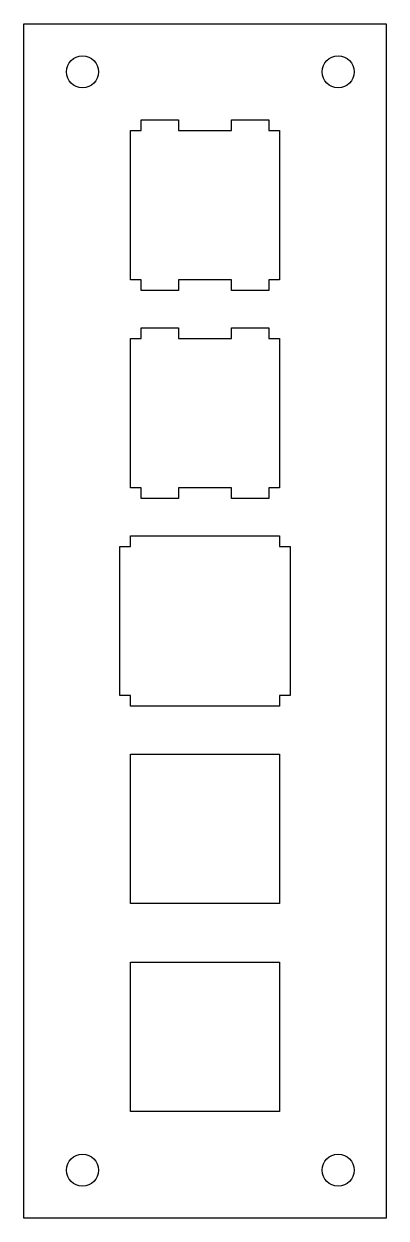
# Model space of a CAD drawing. Extents: x 5 to 39, y -117 to -5.
import ezdxf

# ---------------------------------------------------------------- set-up
doc = ezdxf.new("R2010")
doc.units = 0

# ---------------------------------------------------------------- blocks, each defined once
blk = doc.blocks.new('View0031')
at = {"color": 0, "linetype": 'BYBLOCK'}
for p, q in [((0, 34), (112, 34)), ((0, 0), (0, 34)), ((112, 34), (112, 0)), ((49, 25), (63, 25)), ((49, 24), (49, 25)), ((63, 25), (63, 24)), ((10, 24), (24, 24)), ((10, 23), (10, 24)), ((24, 24), (24, 23)), ((29.5, 24), (43.5, 24)), ((29.5, 23), (29.5, 24)), ((43.5, 24), (43.5, 23)), ((48, 10), (48, 24)), ((48, 24), (49, 24)), ((63, 24), (64, 24)), ((64, 24), (64, 10)), ((68.5, 10), (68.5, 24)), ((68.5, 24), (82.5, 24)), ((82.5, 24), (82.5, 10)), ((88, 24), (102, 24)), ((88, 10), (88, 24)), ((102, 24), (102, 10)), ((9, 19.5), (9, 23)), ((9, 23), (10, 23)), ((24, 23), (25, 23)), ((25, 23), (25, 19.5)), ((28.5, 23), (29.5, 23)), ((28.5, 19.5), (28.5, 23)), ((43.5, 23), (44.5, 23)), ((44.5, 23), (44.5, 19.5)), ((10, 19.5), (9, 19.5)), ((10, 14.5), (10, 19.5)), ((24, 19.5), (24, 14.5)), ((25, 19.5), (24, 19.5)), ((29.5, 19.5), (28.5, 19.5)), ((29.5, 14.5), (29.5, 19.5)), ((44.5, 19.5), (43.5, 19.5)), ((43.5, 19.5), (43.5, 14.5)), ((9, 11), (9, 14.5)), ((9, 14.5), (10, 14.5)), ((24, 14.5), (25, 14.5)), ((25, 14.5), (25, 11)), ((28.5, 14.5), (29.5, 14.5)), ((28.5, 11), (28.5, 14.5)), ((43.5, 14.5), (44.5, 14.5)), ((44.5, 14.5), (44.5, 11)), ((10, 11), (9, 11)), ((10, 10), (10, 11)), ((24, 11), (24, 10)), ((25, 11), (24, 11)), ((29.5, 11), (28.5, 11)), ((29.5, 10), (29.5, 11)), ((44.5, 11), (43.5, 11)), ((43.5, 11), (43.5, 10)), ((24, 10), (10, 10)), ((43.5, 10), (29.5, 10)), ((49, 10), (48, 10)), ((49, 9), (49, 10)), ((63, 9), (49, 9)), ((63, 10), (63, 9)), ((64, 10), (63, 10)), ((82.5, 10), (68.5, 10)), ((102, 10), (88, 10)), ((112, 0), (0, 0))]:
    blk.add_line(p, q, dxfattribs=at)
for centre in [(4.5, 29.5), (107.5, 29.5), (4.5, 5.5), (107.5, 5.5)]:
    blk.add_circle(centre, 1.5, dxfattribs=at)

msp = doc.modelspace()

# ---------------------------------------------------------------- block references
at = {"rotation": -90}
msp.add_blockref('View0031', (5, -5), dxfattribs=at)

doc.saveas('drawing.dxf')
